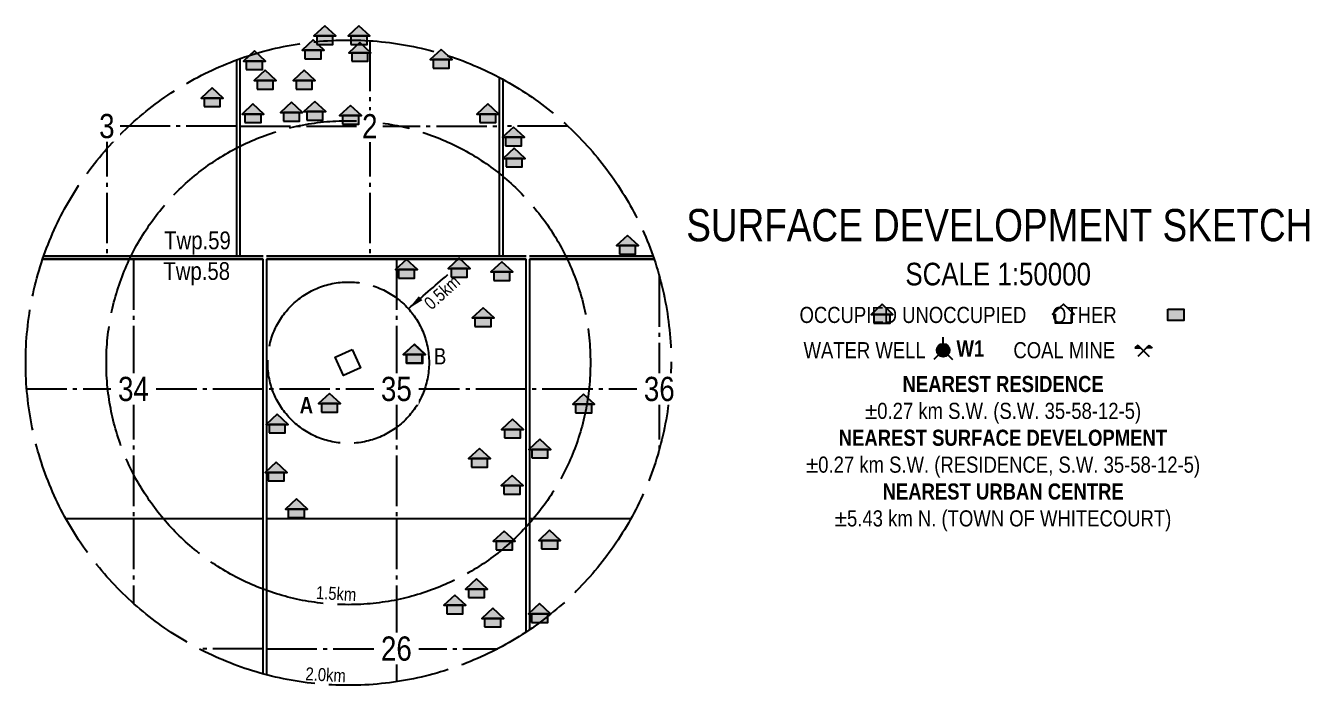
# Model space of a CAD drawing. Extents: x 584872 to 591273, y 5989373 to 5991820.
# Drawn here: x 584872 to 585667, y 5991355 to 5991764 of the extents above; entities that cross this region are included whole.
import ezdxf
from ezdxf.enums import TextEntityAlignment as Align

# ---------------------------------------------------------------- set-up
doc = ezdxf.new("R2010")
doc.units = 0
doc.header["$LTSCALE"] = 5
doc.linetypes.add('foc-BUFFER', pattern=[16.75, 15, -1.75])
doc.linetypes.add('foc-QUARTERLINE', pattern=[33, 25, -3, 2, -3])
for name, color, linetype in [('AS-RESIDENCE', 14, 'Continuous'), ('AS-SYMBOL', 7, 'Continuous'), ('AUX-BUFFER', 7, 'foc-BUFFER'), ('CG-NOTES', 7, 'Continuous'), ('DETAIL-T', 7, 'Continuous'), ('F-WS-S', 8, 'Continuous'), ('L-QSEC', 8, 'foc-QUARTERLINE'), ('L-SEC', 7, 'Continuous'), ('P-PROPOSED', 10, 'Continuous'), ('S-7', 6, 'Continuous'), ('T-WATER-T', 170, 'Continuous')]:
    doc.layers.add(name, color=color, linetype=linetype)
doc.styles.add('0', font='ARIALN.TTF')
doc.styles.add('100L', font='ARIALN.TTF', dxfattribs={"height": 11})
doc.styles.add('120', font='ARIALN.TTF', dxfattribs={"height": 13})
doc.styles.add('60L', font='ARIALN.TTF', dxfattribs={"height": 7.35})
doc.styles.add('80CG', font='ARIALN.TTF', dxfattribs={"height": 10})
doc.styles.add('BOLD', font='ARIALNB.TTF')
doc.dimstyles.new('Compass 5 000', dxfattribs={"dimscale": 5, "dimtxt": 9, "dimasz": 2, "dimexe": 0.2, "dimexo": 0.0625, "dimgap": 0.5, "dimtad": 0, "dimtih": 1, "dimtoh": 1, "dimzin": 0, "dimdsep": 46, "dimtxsty": '80CG', "dimcen": 0.1, "dimse1": 1, "dimse2": 1, "dimclrd": 256, "dimclrt": 256, "dimaunit": 1, "dimadec": 4, "dimazin": 0, "dimtfac": 0.06, "dimtofl": 0, "dimtmove": 0, "dimatfit": 1, "dimfxl": 0.2, "dimtolj": 1, "dimtzin": 0, "dimlwd": -1, "dimarcsym": 0})

# ---------------------------------------------------------------- blocks, each defined once
blk = doc.blocks.new('res_occ')
for points in [[(0.1, 0.89), (-1.26, -0.37), (1.46, -0.37)], [(-0.9, -1.43), (1.1, -1.43), (1.1, -0.37), (-0.9, -0.37)]]:
    blk.add_hatch(color=14).paths.add_polyline_path(points)
at = {"color": 14}
for points in [[(0.1, 0.89), (-1.26, -0.37), (1.46, -0.37)], [(-0.9, -1.43), (1.1, -1.43), (1.1, -0.37), (-0.9, -0.37)]]:
    blk.add_lwpolyline(points, close=True, dxfattribs=at)
blk = doc.blocks.new('res_abd')
at = {"color": 14}
blk.add_lwpolyline([(-1.13, -0.57), (-1.13, -1.62), (0.87, -1.62), (0.87, -0.57), (1.22, -0.57), (-0.13, 0.69), (-1.49, -0.57)], close=True, dxfattribs=at)
blk = doc.blocks.new('res_other')
blk.add_hatch(color=14).paths.add_polyline_path([(-1.09, 0.73), (0.91, 0.73), (0.91, -0.69), (-1.09, -0.69)])
at = {"color": 14}
blk.add_lwpolyline([(-1.09, 0.73), (0.91, 0.73), (0.91, -0.69), (-1.09, -0.69)], close=True, dxfattribs=at)
blk = doc.blocks.new('Mine')
at = {"layer": 'AS-SYMBOL'}
h = blk.add_hatch(color=161, dxfattribs=at)
h.dxf.hatch_style = 1
h.paths.add_polyline_path([(-0.71, 0.71), (-1.06, 0.35), (-0.35, 0.35)])
h = blk.add_hatch(color=161, dxfattribs=at)
h.dxf.hatch_style = 1
h.paths.add_polyline_path([(0.71, 0.71), (0.35, 0.35), (1.06, 0.35)])
at = {"layer": 'AS-SYMBOL', "color": 161}
for p, q in [((-0.71, 0.71), (-1.06, 0.35)), ((-1.06, 0.35), (-0.35, 0.35)), ((-0.71, 0.71), (0, 0)), ((0, 0), (-0.71, -0.71)), ((0, 0), (0.71, 0.71)), ((0, 0), (0.71, -0.71)), ((1.06, 0.35), (0.35, 0.35)), ((0.71, 0.71), (1.06, 0.35))]:
    blk.add_line(p, q, dxfattribs=at)
blk = doc.blocks.new('WAT')
h = blk.add_hatch(color=255)
h.dxf.hatch_style = 1
edge = h.paths.add_edge_path()
edge.add_arc((0, 0), 0.9, 0, 360)
at = {"color": 170}
for p, q in [((0, 0.82), (0, 1.63)), ((-0.58, -0.58), (-1.15, -1.15)), ((0.58, -0.58), (1.15, -1.15))]:
    blk.add_line(p, q, dxfattribs=at)
blk.add_circle((0, 0), 0.8, dxfattribs=at)

msp = doc.modelspace()

# ---------------------------------------------------------------- linework, layer by layer
at = {"layer": 'AS-RESIDENCE', "color": 14}
msp.add_lwpolyline([(585579.759, 5991588.688), (585589.754, 5991588.688), (585589.754, 5991581.553), (585579.759, 5991581.553)], close=True, dxfattribs=at)
at = {"layer": 'AUX-BUFFER'}
for radius in [200, 150, 50]:
    msp.add_circle((585071.935, 5991555.418), radius, dxfattribs=at)
at = {"layer": 'L-QSEC', "color": 253, "ltscale": 0.25}
for p, q in [((585085.201, 5991754.978), (585085.201, 5991701.988)), ((584922.255, 5991701.988), (584922.255, 5991621.521)), ((585002.722, 5991701.988), (584922.255, 5991701.988)), ((584938.735, 5991701.988), (584935.856, 5991701.988)), ((585004.734, 5991701.988), (585085.201, 5991701.988)), ((585085.201, 5991701.988), (585085.201, 5991621.521)), ((585085.201, 5991701.988), (585165.669, 5991701.988)), ((585208.013, 5991701.988), (585167.68, 5991701.988)), ((584938.735, 5991619.509), (584938.735, 5991539.041)), ((585101.681, 5991619.509), (585101.681, 5991539.041)), ((585264.627, 5991608.987), (585264.627, 5991539.041)), ((584938.735, 5991539.041), (584872.607, 5991539.041)), ((584938.735, 5991539.041), (584938.735, 5991458.574)), ((585019.202, 5991539.041), (584938.735, 5991539.041)), ((585101.681, 5991539.041), (585021.214, 5991539.041)), ((585101.681, 5991539.041), (585101.681, 5991458.574)), ((585182.148, 5991539.041), (585101.681, 5991539.041)), ((585264.627, 5991539.041), (585184.16, 5991539.041)), ((585264.627, 5991539.041), (585264.627, 5991501.849)), ((585271.263, 5991539.041), (585264.627, 5991539.041)), ((584938.735, 5991458.574), (584938.735, 5991406.228)), ((585101.681, 5991458.574), (585101.681, 5991378.107)), ((585019.202, 5991378.107), (584979.411, 5991378.107)), ((585021.214, 5991378.107), (585101.681, 5991378.107)), ((585101.681, 5991378.107), (585101.681, 5991357.643)), ((585101.681, 5991378.107), (585164.459, 5991378.107))]:
    msp.add_line(p, q, dxfattribs=at)
at = {"layer": 'L-SEC', "color": 253}
for p, q in [((585002.722, 5991701.988), (585002.722, 5991743.06)), ((585004.734, 5991743.79), (585004.734, 5991701.988)), ((585165.668, 5991701.988), (585165.668, 5991732.093)), ((585167.68, 5991731.011), (585167.68, 5991621.521)), ((585002.722, 5991621.521), (585002.722, 5991701.988)), ((585004.734, 5991701.988), (585004.734, 5991621.521)), ((585165.669, 5991621.521), (585165.668, 5991701.988)), ((585019.202, 5991539.041), (585019.202, 5991619.509)), ((585021.214, 5991619.509), (585021.214, 5991539.041)), ((585182.148, 5991539.041), (585182.148, 5991619.509)), ((585184.16, 5991619.509), (585184.16, 5991539.041)), ((585019.202, 5991458.574), (585019.202, 5991539.041)), ((585021.214, 5991539.041), (585021.214, 5991458.574)), ((585182.148, 5991458.574), (585182.148, 5991539.041)), ((585184.16, 5991539.041), (585184.16, 5991458.574)), ((584938.735, 5991458.574), (584896.946, 5991458.574)), ((585019.202, 5991458.574), (584938.735, 5991458.574)), ((585019.202, 5991378.107), (585019.202, 5991458.574)), ((585021.214, 5991458.574), (585021.214, 5991378.107)), ((585101.681, 5991458.574), (585021.214, 5991458.574)), ((585182.148, 5991458.574), (585101.681, 5991458.574)), ((585182.148, 5991388.526), (585182.148, 5991458.574)), ((585184.16, 5991458.574), (585184.16, 5991389.872)), ((585246.924, 5991458.574), (585184.16, 5991458.574)), ((585019.202, 5991362.495), (585019.202, 5991378.107)), ((585021.214, 5991378.107), (585021.214, 5991361.957))]:
    msp.add_line(p, q, dxfattribs=at)
at = {"layer": 'L-SEC'}
for p, q in [((584882.482, 5991619.509), (584938.735, 5991619.509)), ((584938.735, 5991619.509), (584882.482, 5991619.509)), ((584883.175, 5991621.521), (584938.735, 5991621.521)), ((584938.735, 5991621.521), (584883.175, 5991621.521)), ((584938.735, 5991621.521), (585019.202, 5991621.521)), ((585019.202, 5991621.521), (584938.735, 5991621.521)), ((584938.735, 5991619.509), (585019.202, 5991619.509)), ((585019.202, 5991619.509), (584938.735, 5991619.509)), ((585021.214, 5991621.521), (585101.681, 5991621.521)), ((585101.681, 5991621.521), (585021.214, 5991621.521)), ((585021.214, 5991619.509), (585101.681, 5991619.509)), ((585101.681, 5991619.509), (585021.214, 5991619.509)), ((585101.681, 5991621.521), (585182.148, 5991621.521)), ((585182.148, 5991621.521), (585101.681, 5991621.521)), ((585101.681, 5991619.509), (585182.148, 5991619.509)), ((585182.148, 5991619.509), (585101.681, 5991619.509)), ((585184.16, 5991621.521), (585260.695, 5991621.521)), ((585260.695, 5991621.521), (585184.16, 5991621.521)), ((585184.16, 5991619.509), (585261.388, 5991619.509)), ((585261.388, 5991619.509), (585184.16, 5991619.509))]:
    msp.add_line(p, q, dxfattribs=at)
at = {"layer": 'P-PROPOSED', "flags": 128}
msp.add_lwpolyline([(585074.25, 5991563.551), (585079.394, 5991552.208), (585068.961, 5991547.477), (585063.819, 5991558.817)], close=True, dxfattribs=at)

# ---------------------------------------------------------------- block references
at = {"layer": 'AS-RESIDENCE', "xscale": 4.997804999999997, "yscale": 4.997804999999997, "zscale": 4.997804999999997}
for name, p in [('res_occ', (585056.85, 5991759.864)), ('res_occ', (585078, 5991759.864)), ('res_occ', (585049.539, 5991750.991)), ('res_occ', (585078.523, 5991749.426)), ('res_occ', (585013.169, 5991744.226)), ('res_occ', (585128.903, 5991745.105)), ('res_occ', (585019.806, 5991732.182)), ('res_occ', (585044.056, 5991732.203)), ('res_occ', (584987.038, 5991721.297)), ('res_occ', (585012.315, 5991711.384)), ('res_occ', (585036.222, 5991712.37)), ('res_occ', (585050.584, 5991712.892)), ('res_occ', (585157.837, 5991711.408)), ('res_occ', (585173.722, 5991697.044)), ('res_occ', (585174.219, 5991683.886)), ('res_occ', (585244.376, 5991629.811)), ('res_occ', (585107.51, 5991614.96)), ('res_occ', (585140.057, 5991615.662)), ('res_occ', (585166.517, 5991613.556)), ('res_occ', (585402.167, 5991587.136)), ('res_abd', (585515.687, 5991588.301)), ('res_occ', (585154.889, 5991585.023)), ('res_other', (585585.227, 5991584.987)), ('res_occ', (585112.482, 5991562.363)), ('res_abd', (585113.366, 5991563.318)), ('res_occ', (585059.773, 5991531.873)), ('res_occ', (585217.245, 5991531.489)), ('res_occ', (585027.299, 5991519.048)), ('res_occ', (585173.086, 5991515.939)), ('res_occ', (585190.119, 5991503.54)), ('res_occ', (585152.688, 5991497.866)), ('res_occ', (585026.699, 5991489.26)), ('res_occ', (585172.875, 5991481.055)), ('res_occ', (585039.21, 5991466.549)), ('res_occ', (585168.049, 5991446.56)), ('res_occ', (585196.175, 5991447.085)), ('res_occ', (585150.821, 5991416.97)), ('res_occ', (585137.373, 5991406.958)), ('res_occ', (585160.88, 5991398.787)), ('res_occ', (585189.965, 5991401.598))]:
    msp.add_blockref(name, p, dxfattribs=at)
at = {"layer": 'AS-SYMBOL', "color": 161, "xscale": 4.997804999999997, "yscale": 4.997804999999997, "zscale": 4.997804999999997}
msp.add_blockref('Mine', (585564.716, 5991562.824), dxfattribs=at)
at = {"layer": 'F-WS-S', "xscale": 4.997804999999997, "yscale": 4.997804999999997, "zscale": 4.997804999999997}
msp.add_blockref('WAT', (585440.556, 5991563.118), dxfattribs=at)

# ---------------------------------------------------------------- texts
at = {"style": '100L'}
for s, p in [('Twp.59', (584978.415, 5991625.729)), ('Twp.58', (584977.932, 5991606.719))]:
    msp.add_text(s, height=11, rotation=359.999962, dxfattribs=at).set_placement(p, align=Align.CENTER)
at = {"char_height": 8, "attachment_point": 1, "style": '60L'}
for s, insert, rotation in [('0.5km', (585118.02, 5991593.632), 41.998851), ('1.5km', (585052.151, 5991417.039), 356.582042), ('2.0km', (585045.622, 5991366.627), 356.90895)]:
    msp.add_mtext_dynamic_manual_height_columns(s, width=28.39186, gutter_width=47.5, heights=[0], dxfattribs=dict(at, insert=insert, rotation=rotation))
at = {"layer": 'CG-NOTES'}
for s, insert, char_height, width, attachment_point, style in [('{\\H0.83333x;OCCUPIED^IUNOCCUPIED^I    OTHER}', (585449.806, 5991590.01), 11.99473, 324.56455, 2, '80CG'), ('\\pi0.13838;{\\H0.83333x;WATER WELL}', (585353.895, 5991568.145), 11.99473, 75.39354, 1, '80CG'), ('\\pi0.3327;{\\H0.83333x;COAL MINE}', (585483.756, 5991568.145), 11.99473, 62.4934, 1, '80CG'), ('{\\C14;B}', (585128.776, 5991559.372), 9.9956, 118.76981, 5, '0'), ('\\pi144.49;{\\fArial Narrow|b1|i0|c0|p34;NEAREST RESIDENCE}\\P\\pi121.12;±0.27 km S.W. (S.W. 35-58-12-5)\\P\\pi104.88;{\\fArial Narrow|b1|i0|c0|p34;NEAREST SURFACE DEVELOPMENT}\\P\\pi84.539;±0.27 km S.W. (RESIDENCE, S.W. 35-58-12-5)\\P\\pi132.1;{\\fArial Narrow|b1|i0|c0|p34;NEAREST URBAN CENTRE}\\P\\pi102.38;±5.43 km N. (TOWN OF WHITECOURT)', (585270.921, 5991547.213), 9.99561, 412.21839, 1, '80CG'), ('{\\fArial Narrow|b1|i0|c0|p34;\\C14;A}', (585045.894, 5991529.068), 9.99562, 118.76981, 5, '0')]:
    msp.add_mtext(s, dxfattribs=dict(at, insert=insert, char_height=char_height, width=width, attachment_point=attachment_point, style=style))
at = {"layer": 'DETAIL-T', "color": 3, "insert": (585278.964, 5991650.666), "char_height": 19.99122, "width": 389.88797, "attachment_point": 1, "style": '80CG'}
msp.add_mtext('\\pi2.3955;SURFACE DEVELOPMENT SKETCH\\P\\pi138.19;{\\H0.70031x;SCALE 1:50000}', dxfattribs=at)
at = {"layer": 'T-WATER-T', "style": 'BOLD'}
msp.add_text('W1', height=9.9956, dxfattribs=at).set_placement((585448.829, 5991559.19))

# ---------------------------------------------------------------- leaders
at = {"path_type": 1}
msp.add_leader([(585109.138, 5991588.824), (585133.554, 5991610.059)], dimstyle='Compass 5 000', override={"dimgap": 0.5, "dimtad": 0}, dxfattribs=at)

# ---------------------------------------------------------------- next in the draw order: texts
at = {"layer": 'S-7', "char_height": 15, "attachment_point": 5, "style": '120', "bg_fill": 3, "box_fill_scale": 1.15, "bg_fill_color": 256}
for s, insert, width, bg_fill_transparency in [('3', (584922.255, 5991701.988), 11.65416, 13369466), ('2', (585085.201, 5991701.988), 11.65416, 127), ('34', (584938.735, 5991539.041), 23.30832, 13369441), ('35', (585101.681, 5991539.041), 23.30832, 152), ('36', (585264.627, 5991539.041), 23.30832, 157), ('26', (585101.681, 5991378.107), 23.30832, 147)]:
    msp.add_mtext(s, dxfattribs=dict(at, insert=insert, width=width, bg_fill_transparency=bg_fill_transparency))

# ---------------------------------------------------------------- next in the draw order: block references
at = {"layer": 'AS-RESIDENCE', "xscale": 4.997804999999997, "yscale": 4.997804999999997, "zscale": 4.997804999999997}
msp.add_blockref('res_occ', (585072.827, 5991710.475), dxfattribs=at)

doc.saveas('drawing.dxf')
